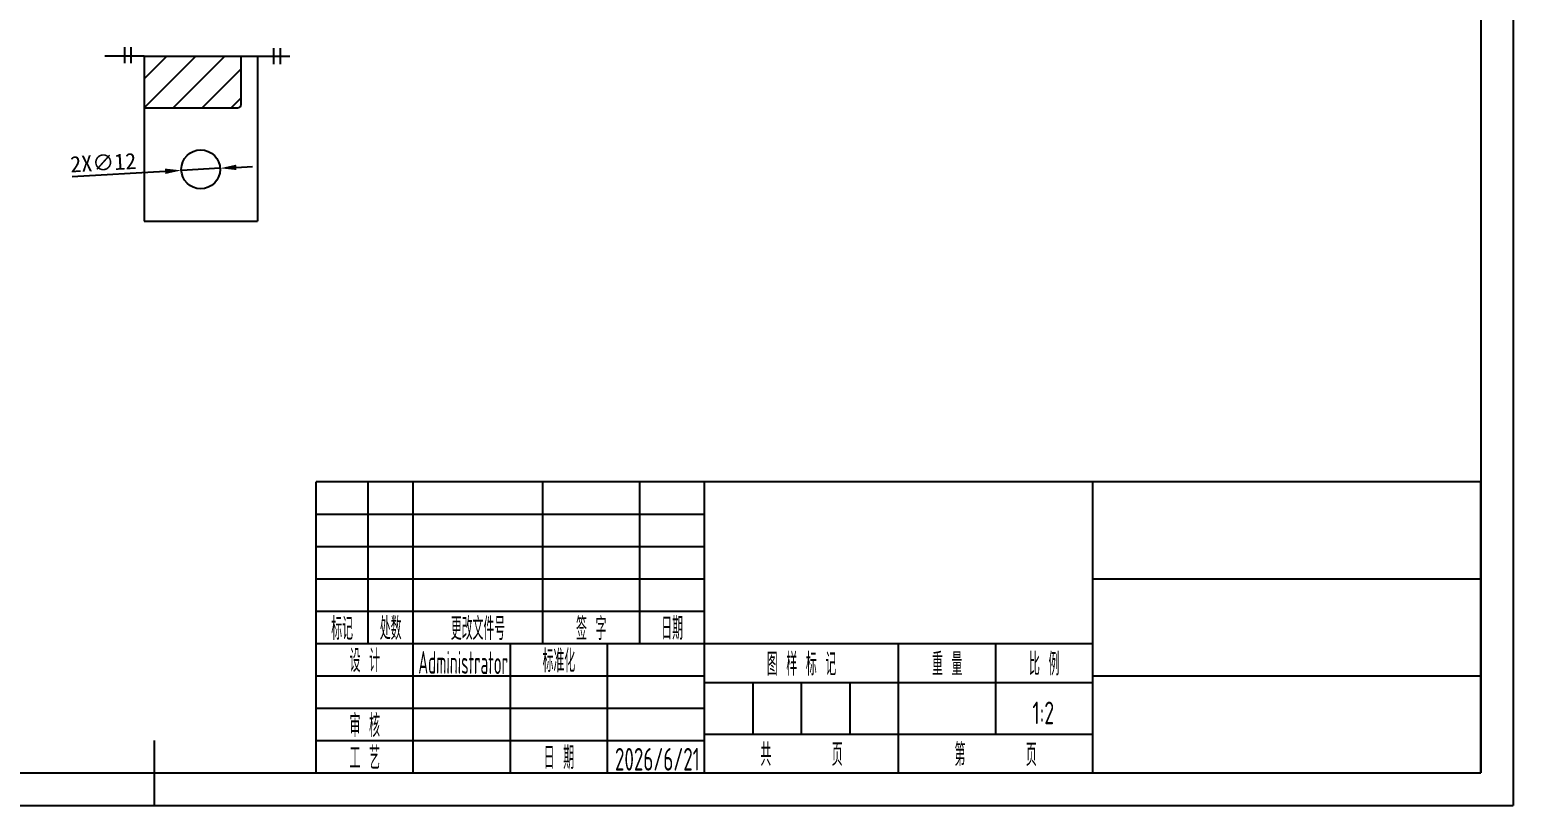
# Model space of a CAD drawing. Header units: millimetres. Extents: x 124 to 964, y 99 to 693.
# Drawn here: x 505.2 to 963.8, y 99.4 to 339.2 of the extents above; entities that cross this region are included whole.
import ezdxf
from ezdxf.enums import TextEntityAlignment as Align

# ---------------------------------------------------------------- set-up
doc = ezdxf.new("R2010")
doc.units = ezdxf.units.MM
doc.header["$LTSCALE"] = 2
for name, color, linetype in [('1轮廓实线层', 7, 'Continuous'), ('2细线层', 4, 'Continuous'), ('5剖面线层', 2, 'Continuous'), ('6文字层', 3, 'Continuous'), ('图框层', 7, 'Continuous')]:
    doc.layers.add(name, color=color, linetype=linetype)
doc.styles.add('PC_TEXTSTYLE', font='ISOCP.SHX', dxfattribs={"width": 0.707, "bigfont": 'GBCBIG.SHX'})
doc.styles.get("Standard").update_dxf_attribs({"font": ''})
doc.styles.get('Standard').set_extended_font_data('SimSun')
doc.dimstyles.new('ISO-25', dxfattribs={"dimtxt": 2.5, "dimasz": 2.5, "dimexe": 1.25, "dimexo": 0.625, "dimtad": 1, "dimtxsty": 'Standard', "dimcen": 2.5, "dimadec": 0, "dimazin": 0, "dimtfac": 1, "dimtmove": 0, "dimatfit": 3, "dimfxl": 1, "dimarcsym": 0})

# ---------------------------------------------------------------- blocks, each defined once
blk = doc.blocks.new('ZwmFrameMain_A3^_^无分区图框^_^landscape')
at = {"layer": '1轮廓实线层'}
for p, q in [((390, 287), (390, 0)), ((185, -5), (185, 5)), ((0, 0), (390, 0))]:
    blk.add_line(p, q, dxfattribs=at)
at = {"layer": '2细线层'}
for p in [(395, 292), (-25, -5)]:
    blk.add_line(p, (395, -5), dxfattribs=at)
blk = doc.blocks.new('ZwmFrameMain_标题栏1')
at = {"layer": '1轮廓实线层'}
for p, q in [((-180, 0), (-180, 45)), ((0, 45), (-180, 45)), ((-172, 20), (-172, 45)), ((-165, 20), (-165, 45)), ((-145, 20), (-145, 45)), ((-130, 20), (-130, 45)), ((-120, 0), (-120, 45)), ((0, 0), (0, 45)), ((-60, 30), (0, 30)), ((-180, 20), (-60, 20)), ((-165, 0), (-165, 20)), ((-150, 0), (-150, 20)), ((-135, 0), (-135, 20)), ((-60, 15), (0, 15)), ((-180, 0), (0, 0))]:
    blk.add_line(p, q, dxfattribs=at)
at = {"layer": '1轮廓实线层', "color": 7}
for p, q in [((-60, 0), (-60, 45)), ((-180, 25), (-120, 25))]:
    blk.add_line(p, q, dxfattribs=at)
at = {"layer": '2细线层'}
for p, q in [((-180, 40), (-120, 40)), ((-180, 35), (-120, 35)), ((-180, 30), (-120, 30)), ((-90, 0), (-90, 20)), ((-75, 6), (-75, 20)), ((-180, 15), (-120, 15)), ((-120, 14), (-60, 14)), ((-112.5, 6), (-112.5, 14)), ((-105, 6), (-105, 14)), ((-97.5, 6), (-97.5, 14)), ((-180, 10), (-120, 10)), ((-180, 5), (-120, 5)), ((-120, 6), (-60, 6))]:
    blk.add_line(p, q, dxfattribs=at)
at = {"layer": '6文字层', "style": 'PC_TEXTSTYLE', "width": 0.667}
for s, p in [('标记', (-176, 22.5)), ('处数', (-168.5, 22.5)), (' 更改文件号 ', (-155, 22.5)), (' 签 字 ', (-137.5, 22.5)), (' 日期 ', (-125, 22.5)), (' 设 计 ', (-172.5, 17.51)), (' 标准化 ', (-142.5, 17.51)), (' 图 样 标 记 ', (-105, 17)), (' 重 量 ', (-82.5, 17)), (' 比 例 ', (-67.5, 17)), (' 审 核 ', (-172.5, 7.5)), ('共       页', (-105, 3)), ('第       页', (-75, 3)), (' 工 艺 ', (-172.5, 2.5)), (' 日 期 ', (-142.5, 2.5))]:
    blk.add_text(s, height=3.5, dxfattribs=at).set_placement(p, align=Align.MIDDLE)
at = {"layer": '6文字层', "style": 'PC_TEXTSTYLE', "flags": 8}
for tag, height, width, p, p2 in [('企业名称', 5, 3.734996, (-54.29, 34.82), (-5.27, 34.82)), ('产品名称或材料标记', 7, 1.125891, (-113.46, 28.64), (-66.42, 28.64)), ('图样名称', 5, 3.772723, (-54.79, 19.98), (-5.27, 19.98)), ('标准化', 3.5, 1.756036, (-133.83, 15.37), (-120.75, 15.37)), ('审核', 3.5, 2.723972, (-163.99, 5.37), (-150.63, 5.37)), ('重量', 3.5, 2.448074, (-88.46, 7.54), (-76.55, 7.54)), ('比例', 3.5, 2.367734, (-73.35, 7.54), (-61.93, 7.54)), ('图样代号', 5, 3.78389, (-54.79, 5.63), (-5.52, 5.63)), ('共几页', 3.5, 0.953151, (-108.58, 1.48), (-101.56, 1.48)), ('工艺', 3.5, 2.851598, (-164.21, 0.37), (-150.89, 0.37)), ('日期', 3.5, 2.733185, (-133.83, 0.37), (-120.75, 0.37))]:
    blk.add_attdef(tag, text='', height=height, dxfattribs=dict(at, width=width)).set_placement(p, p2, align=Align.FIT)
at = {"layer": '6文字层', "style": 'PC_TEXTSTYLE', "width": 9.901758, "flags": 8}
blk.add_attdef('设计', text='', height=3.5, rotation=359.5768, dxfattribs=at).set_placement((-164.23, 15.37), (-150.37, 15.27), align=Align.FIT)
at = {"layer": '6文字层', "color": 3, "style": 'PC_TEXTSTYLE', "width": 0.96618, "flags": 8}
blk.add_attdef('第几页', text='', height=3.5, dxfattribs=at).set_placement((-78.29, 1.5), (-71.16, 1.5), align=Align.FIT)
at = {"layer": '6文字层', "color": 0, "style": 'PC_TEXTSTYLE', "width": 0.715273, "flags": 8}
blk.add_attdef('图纸张数', text='', height=3.5, dxfattribs=at).set_placement((-2.66, -3.87), (4.46, -3.87), align=Align.FIT)
blk = doc.blocks.new('*D70')
at = {"color": 0, "lineweight": -2}
for p, q in [((518.39, 293.82), (547.11, 295.4)), ((564.08, 296.34), (552.1, 295.68)), ((569.07, 296.61), (574.07, 296.89))]:
    blk.add_line(p, q, dxfattribs=at)
at = {"color": 0}
for points in [[(547.15, 294.57), (547.06, 296.24), (552.1, 295.68)], [(569.03, 297.45), (569.12, 295.78), (564.08, 296.34)]]:
    blk.add_solid(points, dxfattribs=at)
at = {"layer": 'Defpoints', "color": 0}
for p in [(552.1, 295.68), (564.08, 296.34)]:
    blk.add_point(p, dxfattribs=at)
at = {"color": 0, "insert": (527.95, 298.1), "char_height": 5, "attachment_point": 5, "rotation": 3.1563}
blk.add_mtext('2X∅12', dxfattribs=at)

msp = doc.modelspace()

# ---------------------------------------------------------------- hatches: boundary and pattern name
at = {"layer": '5剖面线层'}
h = msp.add_hatch(dxfattribs=at)
h.set_pattern_fill('ANSI31', color=0, scale=2)
h.set_pattern_definition([(45, (540.589, 315.009), (-4.4901, 4.4901), [])])
h.paths.add_polyline_path([(540.589, 315.009), (569.589, 315.009, 0.4142136), (570.589, 316.009), (570.589, 331.009), (540.589, 331.009)])

# ---------------------------------------------------------------- linework, layer by layer
for p, q in [((540.589, 331.009), (528.455, 331.009)), ((534.522, 333.806), (534.522, 328.806)), ((536.522, 333.806), (536.522, 328.806)), ((540.589, 331.009), (575.589, 331.009)), ((540.589, 331.009), (540.589, 280.009)), ((540.589, 331.009), (540.589, 315.009)), ((540.589, 331.009), (540.589, 296.009)), ((570.589, 316.009), (570.589, 331.009)), ((575.589, 331.009), (575.589, 280.009)), ((575.589, 331.009), (585.636, 331.009)), ((580.613, 333.509), (580.613, 328.509)), ((582.613, 333.509), (582.613, 328.509)), ((540.589, 315.009), (569.589, 315.009)), ((540.589, 280.009), (575.589, 280.009))]:
    msp.add_line(p, q)
msp.add_circle((558.089, 296.009), 6)
msp.add_arc((569.589, 316.009), 1, 270, 0)

# ---------------------------------------------------------------- block references
at = {"layer": '图框层', "xscale": 2, "yscale": 2, "zscale": 2}
msp.add_blockref('ZwmFrameMain_A3^_^无分区图框^_^landscape', (173.793, 109.366), dxfattribs=at)
at = {"layer": '图框层'}
ref = msp.add_blockref('ZwmFrameMain_标题栏1', (953.793, 109.366), dxfattribs=dict(at, xscale=2, yscale=2, zscale=2))
ref.add_attrib('设计', 'Administrator', dxfattribs={"layer": '6文字层', "height": 7, "rotation": 359.57685, "style": 'PC_TEXTSTYLE', "width": 0.485827}).set_placement((625.336, 140.109), (653.06, 139.905), align=Align.FIT)
ref.add_attrib('日期', '2026/6/21', dxfattribs={"layer": '6文字层', "height": 7, "style": 'PC_TEXTSTYLE', "width": 0.628241}).set_placement((686.123, 110.109), (712.29, 110.109), align=Align.FIT)
ref.add_attrib('比例', '1:2', dxfattribs={"layer": '6文字层', "height": 7, "style": 'PC_TEXTSTYLE', "width": 0.707}).set_placement((818.511, 124.451), align=Align.CENTER)

# ---------------------------------------------------------------- dimensions: what is measured, and where the dimension line sits
dim = msp.add_diameter_dim_2p(p1=(564.08, 296.339), p2=(552.098, 295.679), text='2X<>', dimstyle='ISO-25', override={"dimscale": 2, "dimpost": '', "dimcen": 0, "dimtvp": 0.1})
dim.commit()
dim.dimension.update_dxf_attribs({"geometry": '*D70', "text_midpoint": (528.155, 294.358), "dimtype": 163})

doc.saveas('drawing.dxf')
